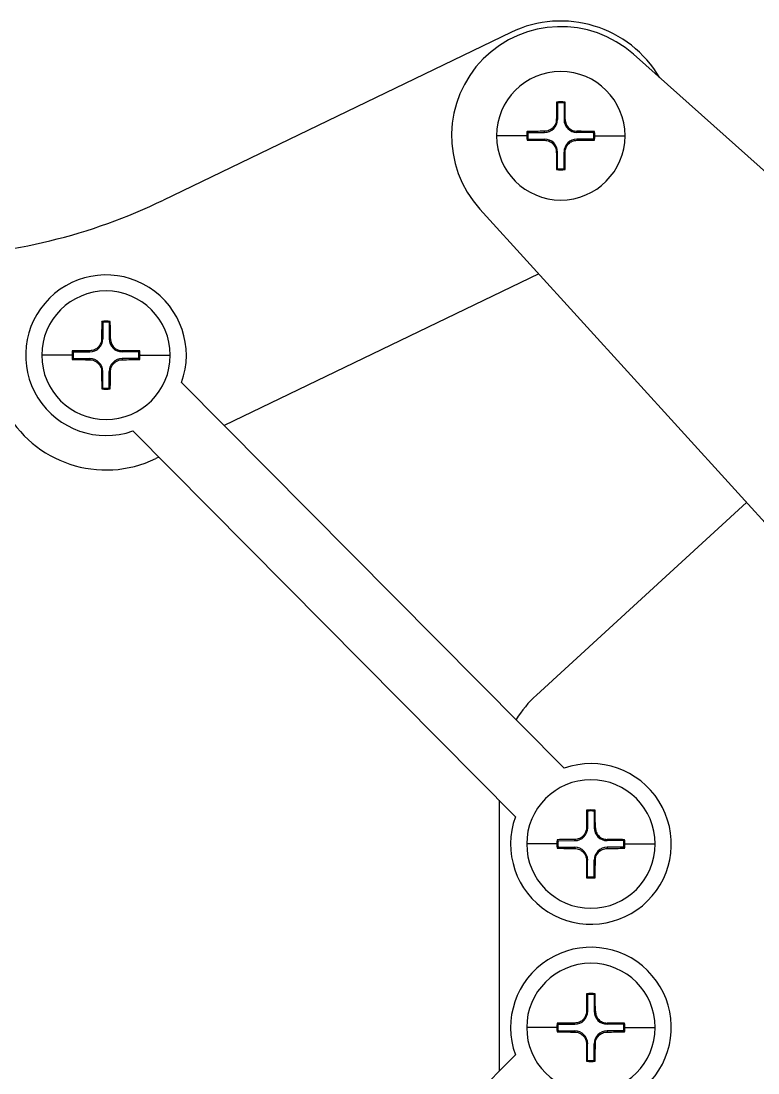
# Model space of a CAD drawing. Header units: millimetres. Extents: x 0 to 841, y 0 to 594.
# Drawn here: x 214.8 to 279, y 411.9 to 503.6 of the extents above; entities that cross this region are included whole.
import ezdxf

# ---------------------------------------------------------------- set-up
doc = ezdxf.new("R2010")
doc.units = ezdxf.units.MM

msp = doc.modelspace()

# ---------------------------------------------------------------- linework, layer by layer
at = {"color": 7, "linetype": 'Continuous', "lineweight": 25}
for p, q in [((257.476, 502.626), (227.207, 488.017)), ((297.33, 474.71), (268.153, 500.721)), ((261.539, 496.48), (261.539, 495.036)), ((262.107, 496.48), (262.107, 495.036)), ((261.539, 495.036), (261.438, 495.036)), ((262.107, 495.036), (262.208, 495.036)), ((258.86, 493.62), (256.223, 493.62)), ((258.949, 493.62), (258.86, 493.62)), ((258.963, 493.905), (260.418, 493.911)), ((258.963, 493.335), (260.418, 493.329)), ((260.418, 493.911), (260.417, 494.012)), ((260.418, 493.329), (260.417, 493.228)), ((263.228, 493.911), (263.229, 494.012)), ((264.683, 493.905), (263.228, 493.911)), ((264.683, 493.335), (263.228, 493.329)), ((263.228, 493.329), (263.229, 493.228)), ((264.697, 493.62), (264.786, 493.62)), ((264.786, 493.62), (267.423, 493.62)), ((261.539, 492.204), (261.438, 492.204)), ((261.539, 490.76), (261.539, 492.204)), ((262.107, 492.204), (262.208, 492.204)), ((262.107, 490.76), (262.107, 492.204)), ((254.783, 487.221), (281.075, 458.297)), ((259.903, 481.589), (232.504, 468.365)), ((221.913, 477.355), (221.913, 475.911)), ((222.481, 477.355), (222.481, 475.911)), ((221.913, 475.911), (221.812, 475.911)), ((222.481, 475.911), (222.582, 475.911)), ((219.234, 474.494), (216.597, 474.494)), ((219.323, 474.494), (219.234, 474.494)), ((219.337, 474.779), (220.792, 474.785)), ((219.337, 474.21), (220.792, 474.204)), ((220.792, 474.785), (220.791, 474.886)), ((220.792, 474.204), (220.791, 474.103)), ((223.602, 474.785), (223.603, 474.886)), ((225.057, 474.779), (223.602, 474.785)), ((225.057, 474.21), (223.602, 474.204)), ((223.602, 474.204), (223.603, 474.103)), ((225.071, 474.494), (225.16, 474.494)), ((225.16, 474.494), (227.797, 474.494)), ((221.913, 473.078), (221.812, 473.078)), ((221.913, 471.634), (221.913, 473.078)), ((222.481, 473.078), (222.582, 473.078)), ((222.481, 471.634), (222.481, 473.078)), ((262.129, 438.502), (228.781, 472.117)), ((224.522, 467.892), (257.87, 434.276)), ((226.788, 465.607), (226.544, 465.489)), ((259.697, 444.872), (278.015, 461.664)), ((256.454, 435.704), (256.454, 412.095)), ((264.169, 434.759), (264.169, 433.315)), ((264.738, 434.759), (264.738, 433.315)), ((264.169, 433.315), (264.069, 433.315)), ((264.738, 433.315), (264.839, 433.315)), ((261.49, 431.899), (258.854, 431.899)), ((261.579, 431.899), (261.49, 431.899)), ((261.594, 432.184), (263.048, 432.19)), ((263.048, 432.19), (263.048, 432.291)), ((265.859, 432.19), (265.86, 432.291)), ((267.314, 432.184), (265.859, 432.19)), ((267.328, 431.899), (267.417, 431.899)), ((267.417, 431.899), (270.054, 431.899)), ((261.594, 431.614), (263.048, 431.608)), ((263.048, 431.608), (263.048, 431.507)), ((267.314, 431.614), (265.859, 431.608)), ((265.859, 431.608), (265.86, 431.507)), ((264.169, 430.483), (264.069, 430.483)), ((264.169, 429.039), (264.169, 430.483)), ((264.738, 430.483), (264.839, 430.483)), ((264.738, 429.039), (264.738, 430.483)), ((264.169, 418.759), (264.169, 417.315)), ((264.738, 418.759), (264.738, 417.315)), ((264.169, 417.315), (264.069, 417.315)), ((264.738, 417.315), (264.839, 417.315)), ((263.048, 416.19), (263.048, 416.291)), ((265.859, 416.19), (265.86, 416.291)), ((261.49, 415.899), (258.854, 415.899)), ((261.579, 415.899), (261.49, 415.899)), ((261.594, 416.184), (263.048, 416.19)), ((261.594, 415.614), (263.048, 415.608)), ((263.048, 415.608), (263.048, 415.507)), ((267.314, 416.184), (265.859, 416.19)), ((267.314, 415.614), (265.859, 415.608)), ((265.859, 415.608), (265.86, 415.507)), ((267.328, 415.899), (267.417, 415.899)), ((267.417, 415.899), (270.054, 415.899)), ((264.169, 414.483), (264.069, 414.483)), ((264.169, 413.039), (264.169, 414.483)), ((264.738, 414.483), (264.839, 414.483)), ((264.738, 413.039), (264.738, 414.483)), ((257.87, 413.522), (224.522, 379.906))]:
    msp.add_line(p, q, dxfattribs=at)
for centre, radius, start, end in [((261.823, 493.62), 10, 30.32995, 115.76445), ((261.823, 493.62), 9.513, 48.28303, 135.27672), ((261.823, 493.62), 9.513, 135.27672, 222.27042), ((261.823, 493.62), 5.6, 0, 180), ((525.638, 493.733), 264.203, 179.38703, 179.7174), ((261.823, 493.62), 2.963, 82.76191, 97.23809), ((261.823, 493.62), 2.874, 84.3238, 95.6762), ((-1.992, 493.733), 264.203, 0.2826, 0.61297), ((260.413, 495.036), 1.126, 270.2329, 0), ((263.233, 495.036), 1.126, 180, 269.7671), ((261.823, 493.62), 5.6, 180, 0), ((261.823, 493.62), 2.963, 172.75937, 180), ((261.823, 493.62), 2.963, 180, 187.24063), ((262.795, 228.672), 265.35, 90.51341, 90.84464), ((262.795, 758.568), 265.35, 269.15536, 269.48659), ((261.823, 493.62), 2.874, 174.31472, 180), ((261.823, 493.62), 2.874, 180, 185.68528), ((260.413, 492.204), 1.126, 0, 89.7671), ((263.233, 492.204), 1.126, 90.2329, 180), ((260.85, 228.62), 265.402, 89.15539, 89.48656), ((260.85, 758.62), 265.402, 270.51344, 270.84461), ((261.823, 493.62), 2.874, 0, 5.68528), ((261.823, 493.62), 2.874, 354.31472, 0), ((261.823, 493.62), 2.963, 0, 7.24063), ((261.823, 493.62), 2.963, 352.75937, 0), ((525.634, 493.507), 264.199, 180.28259, 180.61298), ((-1.988, 493.507), 264.199, 359.38702, 359.71741), ((261.823, 493.62), 2.963, 262.76191, 277.23809), ((261.823, 493.62), 2.874, 264.3238, 275.6762), ((205.474, 533.046), 50, 271.61671, 295.76445), ((222.197, 474.494), 7, 340.14823, 134.7713), ((222.197, 474.494), 5.6, 0, 180), ((222.197, 474.494), 7, 134.7713, 289.39437), ((488.019, 474.592), 266.21, 179.38827, 179.71616), ((222.197, 474.494), 2.963, 82.76191, 97.23809), ((222.197, 474.494), 2.874, 84.3238, 95.6762), ((-43.32, 474.596), 265.906, 0.28337, 0.61164), ((220.787, 475.911), 1.126, 270.2329, 0), ((223.607, 475.911), 1.126, 180, 269.7671), ((222.197, 474.494), 5.6, 180, 0), ((222.197, 474.494), 2.963, 172.75937, 180), ((222.197, 474.494), 2.963, 180, 187.24063), ((223.177, 208.835), 266.061, 90.51385, 90.8442), ((223.173, 739.759), 265.666, 269.15556, 269.48639), ((222.197, 474.494), 2.874, 174.31472, 180), ((222.197, 474.494), 2.874, 180, 185.68528), ((220.787, 473.078), 1.126, 0, 89.7671), ((223.607, 473.078), 1.126, 90.2329, 180), ((221.217, 208.82), 266.077, 89.15581, 89.48614), ((221.221, 739.774), 265.682, 270.51362, 270.84443), ((222.197, 474.494), 2.874, 0, 5.68528), ((222.197, 474.494), 2.874, 354.31472, 0), ((222.197, 474.494), 2.963, 0, 7.24063), ((222.197, 474.494), 2.963, 352.75937, 0), ((488.028, 474.397), 266.219, 180.28385, 180.61172), ((-43.329, 474.393), 265.915, 359.38837, 359.71662), ((222.197, 474.494), 2.963, 262.76191, 277.23809), ((222.197, 474.494), 2.874, 264.3238, 275.6762), ((222.197, 474.494), 10, 207.56119, 295.76445), ((266.454, 437.5), 10, 132.51045, 148.44841), ((264.454, 431.899), 7, 160.14823, 109.39437), ((264.454, 431.899), 5.6, 0, 180), ((529.467, 432.003), 265.402, 179.38777, 179.71666), ((264.454, 431.899), 2.963, 82.76191, 97.23809), ((264.454, 431.899), 2.874, 84.3238, 95.6762), ((-2.198, 431.99), 267.041, 0.28435, 0.61122), ((263.044, 433.315), 1.126, 270.2329, 0), ((265.864, 433.315), 1.126, 180, 269.7671), ((264.454, 431.899), 5.6, 180, 0), ((264.454, 431.899), 2.963, 172.75937, 180), ((264.454, 431.899), 2.963, 180, 187.24063), ((265.432, 166.424), 265.878, 90.51383, 90.8444), ((264.454, 431.899), 2.874, 174.31472, 180), ((264.454, 431.899), 2.874, 180, 185.68528), ((263.475, 166.424), 265.878, 89.1556, 89.48617), ((264.454, 431.899), 2.874, 0, 5.68528), ((264.454, 431.899), 2.874, 354.31472, 0), ((264.454, 431.899), 2.963, 0, 7.24063), ((264.454, 431.899), 2.963, 352.75937, 0), ((265.433, 697.421), 265.924, 269.15563, 269.48614), ((263.044, 430.483), 1.126, 0, 89.7671), ((265.864, 430.483), 1.126, 90.2329, 180), ((263.475, 697.421), 265.924, 270.51386, 270.84437), ((529.467, 431.795), 265.401, 180.28334, 180.61223), ((-2.198, 431.808), 267.041, 359.38878, 359.71565), ((264.454, 431.899), 2.963, 262.76191, 277.23809), ((264.454, 431.899), 2.874, 264.3238, 275.6762), ((264.454, 415.899), 7, 250.60563, 199.85177), ((264.454, 415.899), 5.6, 0, 180), ((529.467, 416.003), 265.402, 179.38777, 179.71666), ((264.454, 415.899), 2.963, 82.76191, 97.23809), ((264.454, 415.899), 2.874, 84.3238, 95.6762), ((-2.198, 415.99), 267.041, 0.28435, 0.61122), ((263.044, 417.315), 1.126, 270.2329, 0), ((265.864, 417.315), 1.126, 180, 269.7671), ((264.454, 415.899), 2.963, 172.75937, 180), ((265.433, 150.356), 265.946, 90.51389, 90.84437), ((263.474, 150.356), 265.946, 89.15563, 89.48611), ((264.454, 415.899), 2.963, 0, 7.24063), ((264.454, 415.899), 5.6, 180, 0), ((264.454, 415.899), 2.963, 180, 187.24063), ((265.433, 681.442), 265.946, 269.15563, 269.48611), ((264.454, 415.899), 2.874, 174.31472, 180), ((264.454, 415.899), 2.874, 180, 185.68528), ((263.044, 414.483), 1.126, 0, 89.7671), ((265.864, 414.483), 1.126, 90.2329, 180), ((263.474, 681.442), 265.946, 270.51389, 270.84437), ((264.454, 415.899), 2.874, 0, 5.68528), ((264.454, 415.899), 2.874, 354.31472, 0), ((264.454, 415.899), 2.963, 352.75937, 0), ((529.465, 415.795), 265.4, 180.28334, 180.61223), ((-2.196, 415.808), 267.039, 359.38878, 359.71565), ((264.454, 415.899), 2.963, 262.76191, 277.23809), ((264.454, 415.899), 2.874, 264.3238, 275.6762)]:
    msp.add_arc(centre, radius, start, end, dxfattribs=at)
for points, knots in [([(261.539, 496.48), (261.522, 496.495), (261.492, 496.522), (261.463, 496.548), (261.45, 496.56)], [0, 0, 0, 0, 0.560003, 1, 1, 1, 1]), ([(262.107, 496.48), (262.124, 496.495), (262.154, 496.522), (262.183, 496.548), (262.196, 496.56)], [0, 0, 0, 0, 0.560003, 1, 1, 1, 1]), ([(261.438, 495.036), (261.433, 494.967), (261.425, 494.831), (261.342, 494.576), (261.156, 494.297), (260.878, 494.11), (260.623, 494.026), (260.486, 494.016), (260.417, 494.012)], [0, 0, 0, 0, 0.1305523, 0.2574246, 0.4997487, 0.7424543, 0.8694212, 1, 1, 1, 1]), ([(262.208, 495.036), (262.224, 494.903), (262.257, 494.637), (262.491, 494.298), (262.83, 494.062), (263.095, 494.029), (263.229, 494.012)], [0, 0, 0, 0, 0.250683, 0.499756, 0.74907, 1, 1, 1, 1]), ([(258.963, 493.905), (258.948, 493.921), (258.921, 493.951), (258.895, 493.981), (258.883, 493.994)], [0, 0, 0, 0, 0.560003, 1, 1, 1, 1]), ([(258.963, 493.335), (258.948, 493.319), (258.921, 493.289), (258.895, 493.26), (258.883, 493.247)], [0, 0, 0, 0, 0.560003, 1, 1, 1, 1]), ([(260.417, 493.228), (260.486, 493.224), (260.623, 493.215), (260.878, 493.131), (261.156, 492.944), (261.342, 492.665), (261.425, 492.41), (261.433, 492.273), (261.438, 492.204)], [0, 0, 0, 0, 0.130425, 0.257253, 0.499738, 0.742282, 0.869294, 1, 1, 1, 1]), ([(262.208, 492.204), (262.213, 492.273), (262.221, 492.41), (262.304, 492.665), (262.49, 492.943), (262.768, 493.13), (263.023, 493.214), (263.16, 493.224), (263.229, 493.228)], [0, 0, 0, 0, 0.130549, 0.25742, 0.499743, 0.742446, 0.869414, 1, 1, 1, 1]), ([(264.683, 493.905), (264.698, 493.921), (264.725, 493.951), (264.751, 493.981), (264.763, 493.994)], [0, 0, 0, 0, 0.560003, 1, 1, 1, 1]), ([(264.683, 493.335), (264.698, 493.319), (264.725, 493.289), (264.751, 493.26), (264.763, 493.247)], [0, 0, 0, 0, 0.560003, 1, 1, 1, 1]), ([(261.539, 490.76), (261.522, 490.745), (261.492, 490.718), (261.463, 490.692), (261.45, 490.68)], [0, 0, 0, 0, 0.560003, 1, 1, 1, 1]), ([(262.107, 490.76), (262.124, 490.745), (262.154, 490.718), (262.183, 490.692), (262.196, 490.68)], [0, 0, 0, 0, 0.560003, 1, 1, 1, 1]), ([(221.913, 477.355), (221.896, 477.37), (221.866, 477.396), (221.837, 477.423), (221.824, 477.434)], [0, 0, 0, 0, 0.560003, 1, 1, 1, 1]), ([(222.481, 477.355), (222.498, 477.37), (222.528, 477.396), (222.557, 477.423), (222.57, 477.434)], [0, 0, 0, 0, 0.560003, 1, 1, 1, 1]), ([(221.812, 475.911), (221.807, 475.842), (221.799, 475.705), (221.716, 475.45), (221.53, 475.171), (221.252, 474.984), (220.997, 474.9), (220.86, 474.891), (220.791, 474.886)], [0, 0, 0, 0, 0.130549, 0.257423, 0.499745, 0.74245, 0.869417, 1, 1, 1, 1]), ([(222.582, 475.911), (222.599, 475.778), (222.631, 475.512), (222.865, 475.172), (223.204, 474.936), (223.47, 474.903), (223.603, 474.886)], [0, 0, 0, 0, 0.250682, 0.499754, 0.749068, 1, 1, 1, 1]), ([(219.337, 474.779), (219.322, 474.796), (219.295, 474.825), (219.269, 474.855), (219.257, 474.868)], [0, 0, 0, 0, 0.560003, 1, 1, 1, 1]), ([(219.337, 474.21), (219.322, 474.193), (219.295, 474.164), (219.269, 474.134), (219.257, 474.121)], [0, 0, 0, 0, 0.560003, 1, 1, 1, 1]), ([(220.791, 474.103), (220.86, 474.098), (220.997, 474.089), (221.252, 474.005), (221.53, 473.818), (221.716, 473.539), (221.799, 473.284), (221.807, 473.147), (221.812, 473.078)], [0, 0, 0, 0, 0.13043, 0.257257, 0.499738, 0.742284, 0.869294, 1, 1, 1, 1]), ([(222.582, 473.078), (222.587, 473.147), (222.595, 473.284), (222.678, 473.539), (222.864, 473.818), (223.142, 474.005), (223.397, 474.089), (223.534, 474.098), (223.603, 474.103)], [0, 0, 0, 0, 0.130551, 0.257423, 0.499744, 0.742451, 0.869418, 1, 1, 1, 1]), ([(225.057, 474.779), (225.072, 474.796), (225.099, 474.825), (225.125, 474.855), (225.137, 474.868)], [0, 0, 0, 0, 0.560003, 1, 1, 1, 1]), ([(225.057, 474.21), (225.072, 474.193), (225.099, 474.164), (225.125, 474.134), (225.137, 474.121)], [0, 0, 0, 0, 0.560003, 1, 1, 1, 1]), ([(221.913, 471.634), (221.896, 471.619), (221.866, 471.593), (221.837, 471.566), (221.824, 471.555)], [0, 0, 0, 0, 0.560003, 1, 1, 1, 1]), ([(222.481, 471.634), (222.498, 471.619), (222.528, 471.593), (222.557, 471.566), (222.57, 471.555)], [0, 0, 0, 0, 0.560003, 1, 1, 1, 1]), ([(264.169, 434.759), (264.153, 434.774), (264.123, 434.801), (264.093, 434.827), (264.08, 434.839)], [0, 0, 0, 0, 0.560003, 1, 1, 1, 1]), ([(264.738, 434.759), (264.755, 434.774), (264.784, 434.801), (264.814, 434.827), (264.827, 434.839)], [0, 0, 0, 0, 0.560003, 1, 1, 1, 1]), ([(264.069, 433.315), (264.064, 433.246), (264.055, 433.11), (263.973, 432.855), (263.787, 432.576), (263.509, 432.389), (263.254, 432.305), (263.117, 432.295), (263.048, 432.291)], [0, 0, 0, 0, 0.130551, 0.257421, 0.499743, 0.742446, 0.869413, 1, 1, 1, 1]), ([(264.839, 433.315), (264.855, 433.182), (264.888, 432.916), (265.122, 432.577), (265.46, 432.341), (265.726, 432.308), (265.86, 432.291)], [0, 0, 0, 0, 0.250683, 0.499754, 0.749068, 1, 1, 1, 1]), ([(261.594, 432.184), (261.579, 432.2), (261.552, 432.23), (261.526, 432.26), (261.514, 432.273)], [0, 0, 0, 0, 0.560003, 1, 1, 1, 1]), ([(267.314, 432.184), (267.329, 432.2), (267.356, 432.23), (267.382, 432.26), (267.394, 432.273)], [0, 0, 0, 0, 0.560003, 1, 1, 1, 1]), ([(261.594, 431.614), (261.579, 431.598), (261.552, 431.568), (261.526, 431.539), (261.514, 431.526)], [0, 0, 0, 0, 0.560003, 1, 1, 1, 1]), ([(263.048, 431.507), (263.117, 431.503), (263.254, 431.494), (263.508, 431.41), (263.786, 431.223), (263.972, 430.944), (264.055, 430.689), (264.064, 430.552), (264.069, 430.483)], [0, 0, 0, 0, 0.1304256, 0.2572617, 0.4997399, 0.7422841, 0.8692942, 1, 1, 1, 1]), ([(264.839, 430.483), (264.843, 430.552), (264.852, 430.689), (264.935, 430.944), (265.121, 431.222), (265.399, 431.409), (265.654, 431.493), (265.79, 431.503), (265.86, 431.507)], [0, 0, 0, 0, 0.130549, 0.257422, 0.499743, 0.742446, 0.869413, 1, 1, 1, 1]), ([(267.314, 431.614), (267.329, 431.598), (267.356, 431.568), (267.382, 431.539), (267.394, 431.526)], [0, 0, 0, 0, 0.560003, 1, 1, 1, 1]), ([(264.169, 429.039), (264.153, 429.024), (264.123, 428.997), (264.093, 428.971), (264.08, 428.959)], [0, 0, 0, 0, 0.560003, 1, 1, 1, 1]), ([(264.738, 429.039), (264.755, 429.024), (264.784, 428.997), (264.814, 428.971), (264.827, 428.959)], [0, 0, 0, 0, 0.560003, 1, 1, 1, 1]), ([(264.169, 418.759), (264.153, 418.774), (264.123, 418.801), (264.093, 418.827), (264.08, 418.839)], [0, 0, 0, 0, 0.560003, 1, 1, 1, 1]), ([(264.738, 418.759), (264.755, 418.774), (264.784, 418.801), (264.814, 418.827), (264.827, 418.839)], [0, 0, 0, 0, 0.560003, 1, 1, 1, 1]), ([(264.069, 417.315), (264.064, 417.246), (264.055, 417.11), (263.973, 416.855), (263.787, 416.576), (263.509, 416.389), (263.254, 416.305), (263.117, 416.295), (263.048, 416.291)], [0, 0, 0, 0, 0.13055, 0.25742, 0.499742, 0.742446, 0.869413, 1, 1, 1, 1]), ([(264.839, 417.315), (264.855, 417.182), (264.888, 416.916), (265.122, 416.577), (265.46, 416.341), (265.726, 416.308), (265.86, 416.291)], [0, 0, 0, 0, 0.250683, 0.499753, 0.749068, 1, 1, 1, 1]), ([(261.594, 416.184), (261.579, 416.2), (261.552, 416.23), (261.526, 416.26), (261.514, 416.273)], [0, 0, 0, 0, 0.560003, 1, 1, 1, 1]), ([(267.314, 416.184), (267.329, 416.2), (267.356, 416.23), (267.382, 416.26), (267.394, 416.273)], [0, 0, 0, 0, 0.560003, 1, 1, 1, 1]), ([(261.594, 415.614), (261.579, 415.598), (261.552, 415.568), (261.526, 415.539), (261.514, 415.526)], [0, 0, 0, 0, 0.560003, 1, 1, 1, 1]), ([(263.048, 415.507), (263.117, 415.503), (263.254, 415.494), (263.508, 415.41), (263.786, 415.223), (263.972, 414.944), (264.055, 414.689), (264.064, 414.552), (264.069, 414.483)], [0, 0, 0, 0, 0.1304256, 0.2572616, 0.49974, 0.7422843, 0.8692943, 1, 1, 1, 1]), ([(264.839, 414.483), (264.843, 414.552), (264.852, 414.689), (264.935, 414.944), (265.121, 415.222), (265.399, 415.409), (265.654, 415.493), (265.79, 415.503), (265.86, 415.507)], [0, 0, 0, 0, 0.130549, 0.257422, 0.499743, 0.742446, 0.869413, 1, 1, 1, 1]), ([(267.314, 415.614), (267.329, 415.598), (267.356, 415.568), (267.382, 415.539), (267.394, 415.526)], [0, 0, 0, 0, 0.560003, 1, 1, 1, 1]), ([(264.169, 413.039), (264.153, 413.024), (264.123, 412.997), (264.093, 412.971), (264.08, 412.959)], [0, 0, 0, 0, 0.560003, 1, 1, 1, 1]), ([(264.738, 413.039), (264.755, 413.024), (264.784, 412.997), (264.814, 412.971), (264.827, 412.959)], [0, 0, 0, 0, 0.560003, 1, 1, 1, 1])]:
    msp.add_open_spline(points, degree=3, knots=knots, dxfattribs=at)

doc.saveas('drawing.dxf')
